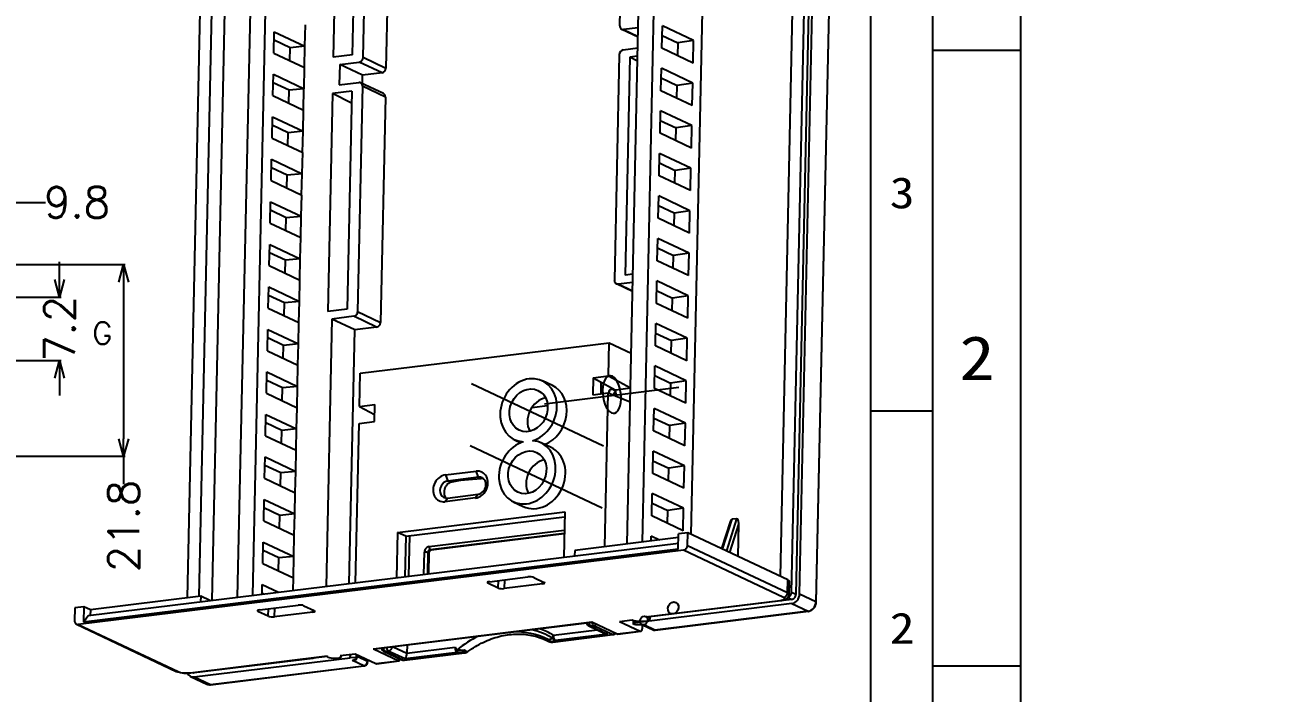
# Model space of a CAD drawing. Header units: millimetres. Extents: x 0 to 1853, y 0 to 821.
# Drawn here: x 1156.1 to 1297.9, y 467.7 to 543.7 of the extents above; entities that cross this region are included whole.
import ezdxf
from ezdxf.enums import TextEntityAlignment as Align
from ezdxf.lldxf.tags import DXFTag

# ---------------------------------------------------------------- set-up
doc = ezdxf.new("R2010")
doc.units = ezdxf.units.MM
doc.header["$MEASUREMENT"] = 0
doc.layers.get('0').update_dxf_attribs({"linetype": 'CONTINUOUS'})
doc.layers.get('Defpoints').update_dxf_attribs({"linetype": 'CONTINUOUS'})
for name, color, linetype in [('1', 7, 'CONTINUOUS'), ('5', 7, 'CONTINUOUS'), ('6', 7, 'CONTINUOUS'), ('8', 7, 'CONTINUOUS')]:
    doc.layers.add(name, color=color, linetype=linetype)
doc.layers.add('hatch', color=56, linetype='CONTINUOUS', lineweight=9)
doc.styles.get("Standard").update_dxf_attribs({"font": 'txt', "bigfont": 'gbcbig.shx'})
doc.styles.add('TEXTSTYLE_0', font='txt', dxfattribs={"width": 0.8})
tags = doc.linetypes.add('CENTER', pattern=[2, 1.25, -0.25, 0.25, -0.25]).pattern_tags.tags
tags[10:11] = [DXFTag(74, 4), DXFTag(75, 0), DXFTag(340, '0'), DXFTag(46, 0.0), DXFTag(50, 0.0), DXFTag(44, 0.0), DXFTag(45, 0.0)]
tags[8:9] = [DXFTag(74, 4), DXFTag(75, 0), DXFTag(340, '0'), DXFTag(46, 0.0), DXFTag(50, 0.0), DXFTag(44, 0.0), DXFTag(45, 0.0)]
tags[6:7] = [DXFTag(74, 4), DXFTag(75, 0), DXFTag(340, '0'), DXFTag(46, 0.0), DXFTag(50, 0.0), DXFTag(44, 0.0), DXFTag(45, 0.0)]
tags[4:5] = [DXFTag(74, 4), DXFTag(75, 0), DXFTag(340, '0'), DXFTag(46, 0.0), DXFTag(50, 0.0), DXFTag(44, 0.0), DXFTag(45, 0.0)]
doc.dimstyles.get("Standard").update_dxf_attribs({"dimtxt": 3.5, "dimasz": 2, "dimexe": 0.18, "dimexo": 0.0625, "dimgap": 0.09, "dimtad": 0, "dimzin": 0, "dimdsep": 46, "dimtxsty": 'Standard', "dimblk": 'OPEN30', "dimcen": 0.09, "dimclrd": 3, "dimclre": 3, "dimclrt": 6, "dimadec": 0, "dimazin": 0, "dimtfac": 1, "dimtdec": 4, "dimtofl": 0, "dimtmove": 0, "dimatfit": 3, "dimldrblk": 'OPEN30', "dimfxl": 0, "dimtolj": 1, "dimtzin": 0, "dimlwd": 0, "dimlwe": 0, "dimarcsym": 0})

# ---------------------------------------------------------------- blocks, each defined once
blk = doc.blocks.new('_Open30')
at = {"color": 0, "linetype": 'ByBlock', "lineweight": -2}
for p, q in [((-1, 0.268), (0, 0)), ((0, 0), (-1, -0.268)), ((0, 0), (-1, 0))]:
    blk.add_line(p, q, dxfattribs=at)
blk = doc.blocks.new('*D98')
at = {"color": 3}
for p, q in [((1160.04, 514.71), (1160.04, 516.71)), ((1141.29, 512.71), (1160.22, 512.71)), ((1141.29, 505.51), (1160.22, 505.51)), ((1160.04, 503.51), (1160.04, 501.51))]:
    blk.add_line(p, q, dxfattribs=at)
at = {"layer": 'Defpoints', "color": 0}
for p in [(1141.22, 512.71), (1141.22, 505.51), (1160.04, 505.51)]:
    blk.add_point(p, dxfattribs=at)
at = {"color": 3, "xscale": 2, "yscale": 2, "zscale": 2}
for p, rotation in [((1160.04, 512.71), 270), ((1160.04, 505.51), 90)]:
    blk.add_blockref('_Open30', p, dxfattribs=dict(at, rotation=rotation))
at = {"color": 6, "insert": (1160.04, 509.11), "char_height": 3.5, "attachment_point": 5, "rotation": 90}
blk.add_mtext('\\A1;7.2', dxfattribs=at)
blk = doc.blocks.new('*D99')
at = {"color": 3}
for p, q in [((1142.97, 516.48), (1142.97, 523.66)), ((1144.97, 523.48), (1150.77, 523.48)), ((1152.77, 516.48), (1152.77, 523.66)), ((1152.77, 523.48), (1158.43, 523.48))]:
    blk.add_line(p, q, dxfattribs=at)
at = {"layer": 'Defpoints', "color": 0}
for p in [(1152.77, 523.48), (1142.97, 516.41), (1152.77, 516.41)]:
    blk.add_point(p, dxfattribs=at)
at = {"color": 3, "xscale": 2, "yscale": 2, "zscale": 2, "rotation": 180}
blk.add_blockref('_Open30', (1142.97, 523.48), dxfattribs=at)
at = {"color": 3, "xscale": 2, "yscale": 2, "zscale": 2}
blk.add_blockref('_Open30', (1152.77, 523.48), dxfattribs=at)
at = {"color": 6, "insert": (1162.02, 523.48), "char_height": 3.5, "attachment_point": 5}
blk.add_mtext('\\A1;9.8', dxfattribs=at)
blk = doc.blocks.new('*D100')
at = {"color": 3}
for p, q in [((1152.27, 516.41), (1167.5, 516.41)), ((1167.32, 514.41), (1167.32, 496.61)), ((1152.84, 494.61), (1167.5, 494.61)), ((1167.32, 494.61), (1167.32, 491.45))]:
    blk.add_line(p, q, dxfattribs=at)
at = {"layer": 'Defpoints', "color": 0}
for p in [(1152.21, 516.41), (1152.77, 494.61), (1167.32, 494.61)]:
    blk.add_point(p, dxfattribs=at)
at = {"color": 3, "xscale": 2, "yscale": 2, "zscale": 2}
for p, rotation in [((1167.32, 516.41), 90), ((1167.32, 494.61), 270)]:
    blk.add_blockref('_Open30', p, dxfattribs=dict(at, rotation=rotation))
at = {"color": 6, "insert": (1167.32, 486.69), "char_height": 3.5, "attachment_point": 5, "rotation": 90}
blk.add_mtext('\\A1;21.8', dxfattribs=at)
blk = doc.blocks.new('*D109')
at = {"color": 3}
for p, q in [((1657.14, 691.76), (1661.99, 689.6)), ((1666.1, 687.68), (1666.1, 687.86)), ((1666.01, 687.77), (1666.19, 687.77))]:
    blk.add_line(p, q, dxfattribs=at)
at = {"layer": 'Defpoints', "color": 0}
for p in [(1663.81, 688.78), (1668.38, 686.75)]:
    blk.add_point(p, dxfattribs=at)
at = {"color": 3, "xscale": 2, "yscale": 2, "zscale": 2, "rotation": 335.9949340820313}
blk.add_blockref('_Open30', (1663.81, 688.78), dxfattribs=at)
at = {"color": 6, "insert": (1654.39, 692.98), "char_height": 3.5, "attachment_point": 5, "rotation": 335.9949}
blk.add_mtext('\\A1;∅5', dxfattribs=at)
blk = doc.blocks.new('fgfdgh')
at = {"layer": '1', "color": 7, "linetype": 'CENTER', "ltscale": 5.534103}
for p, q in [((402.96, -162.62), (410.99, -177.15)), ((398.71, -168.26), (406.74, -182.79))]:
    blk.add_line(p, q, dxfattribs=at)
at = {"layer": '1', "color": 7, "linetype": 'CENTER', "ltscale": 5.12592}
blk.add_line((408.33, -169.36), (421.81, -176.76), dxfattribs=at)
at = {"layer": '5', "color": 23}
for p, q in [((362.5, -163.52), (415.38, -93.42)), ((363.66, -164.16), (416.48, -94.13)), ((364.59, -165.38), (417.27, -95.55)), ((418.57, -203.19), (476.69, -126.13)), ((418.61, -200.96), (474.96, -126.26)), ((476.96, -126.6), (418.83, -203.66)), ((419.21, -203.87), (477.34, -126.81)), ((478.34, -128.62), (420.21, -205.67)), ((420.21, -205.71), (478.34, -128.65)), ((369.81, -168.22), (369.79, -168.24)), ((357.55, -170.95), (358.55, -172.75)), ((357.85, -171.24), (373.54, -179.86)), ((357.85, -171.24), (358.84, -173.04)), ((358.12, -170.82), (358.14, -170.85)), ((358.14, -170.85), (370.06, -177.41)), ((358.84, -173.04), (374.23, -181.5)), ((358.86, -173.06), (374.25, -181.52)), ((370.06, -177.41), (370.04, -177.37)), ((373.54, -179.86), (373.77, -179.56)), ((374.32, -179.96), (374.06, -180.31)), ((374.23, -181.5), (373.55, -180.26)), ((374.06, -180.31), (374.06, -180.31)), ((374.27, -180.17), (374.91, -181.32)), ((374.91, -181.32), (375, -181.2)), ((374.91, -181.36), (375.02, -181.22)), ((417.61, -192.58), (415.04, -194.49)), ((415.1, -194.6), (417.95, -192.48)), ((418.41, -192.73), (415.33, -195.02)), ((418.41, -192.73), (417.95, -192.48)), ((415.53, -195.39), (418.25, -193.37)), ((416.04, -196.3), (418.25, -193.37)), ((402.13, -195.22), (401.9, -195.53)), ((401.91, -195.62), (401.91, -195.62)), ((402.16, -195.59), (402.3, -195.42)), ((417.86, -204.22), (402.16, -195.59)), ((402.67, -196.25), (403.32, -197.42)), ((403.47, -197.57), (402.79, -196.33)), ((418.86, -206.02), (403.47, -197.57)), ((403.49, -197.59), (418.88, -206.04)), ((406.23, -197.28), (406.21, -197.25)), ((418.15, -203.84), (406.23, -197.28)), ((417.89, -203.36), (418.15, -203.84)), ((418.83, -203.66), (418.57, -203.19)), ((420.21, -205.67), (419.21, -203.87)), ((417.86, -204.22), (418.86, -206.02))]:
    blk.add_line(p, q, dxfattribs=at)
for centre, major_axis, ratio, start_param, end_param in [((358.43, -170.47), (-0.875, -0.484), 0.840387, 5.680767, 6.771096), ((358.43, -170.47), (0.438, 0.242), 0.840387, 3.33282, 3.629503), ((359.43, -172.27), (-0.875, -0.484), 0.840387, 6.283167, 6.771096), ((358.96, -172.89), (0.096, 0.175), 0.478745, 2.848, 3.141619), ((370.47, -176.87), (0.613, 0.339), 0.840387, 3.629503, 3.879971), ((373.67, -180.1), (0.399, -0.301), 0.254073, 0.517821, 2.088618), ((373.84, -179.88), (0.438, 0.242), 0.840387, 3.629503, 4.025024), ((374.52, -181.11), (-0.438, -0.242), 0.840387, 0.48791, 2.058707), ((374.35, -181.34), (0.096, 0.175), 0.478745, 2.848, 3.141619), ((374.75, -181.24), (-0.16, 0.12), 0.254073, 3.141951, 3.659414), ((417.56, -192.99), (-0.402, -0.503), 0.403705, 3.211631, 4.136657), ((418.02, -193.24), (-0.402, -0.503), 0.403705, 1.640834, 3.211631), ((402.3, -195.83), (-0.399, 0.301), 0.254073, 5.23021, 6.801007), ((403.08, -195.95), (-0.438, -0.242), 0.840387, 0.353976, 6.637161), ((406.63, -196.74), (-0.613, -0.339), 0.840387, 0.2374412039511409, 6.520626511130727), ((403.76, -197.18), (0.438, 0.242), 0.840387, 3.141574, 3.629503), ((403.59, -197.41), (0.096, 0.175), 0.478745, 2.848, 3.141619), ((418.44, -203.45), (0.875, 0.484), 0.840387, 3.629503, 5.200299), ((418.18, -202.97), (0.438, 0.242), 0.840387, 3.808524, 5.200299), ((418.44, -203.45), (-0.438, -0.242), 0.840387, 0.48791, 2.058707), ((419.44, -205.25), (0.875, 0.484), 0.840387, 3.629503, 5.200299), ((418.97, -205.87), (0.096, 0.175), 0.478745, 2.848, 3.141619), ((420.06, -205.59), (-0.16, 0.12), 0.254073, 3.14203, 3.659414)]:
    blk.add_ellipse(centre, major_axis=major_axis, ratio=ratio, start_param=start_param, end_param=end_param, dxfattribs=at)
for points, degree in [([(374.06, -180.42), (374.38, -180.05)], 1), ([(374.29, -180.05), (374.33, -180.01), (374.37, -179.96)], 2), ([(374.04, -180.42), (374.06, -180.42), (374.07, -180.41), (374.08, -180.39)], 3), ([(374.07, -180.33), (374.07, -180.33), (374.06, -180.32), (374.06, -180.31)], 3), ([(374.08, -180.39), (374.08, -180.38), (374.08, -180.36), (374.07, -180.33)], 3), ([(401.93, -195.65), (401.92, -195.64), (401.92, -195.63), (401.91, -195.62)], 3), ([(402.01, -195.75), (401.98, -195.71), (401.95, -195.68), (401.93, -195.65)], 3), ([(402.12, -195.85), (402.08, -195.82), (402.04, -195.78), (402.01, -195.75)], 3), ([(402.77, -196.31), (402.68, -196.27), (402.65, -196.19)], 2), ([(403.33, -197.42), (403.38, -197.53), (403.49, -197.59)], 2)]:
    blk.add_open_spline(points, degree=degree, dxfattribs=at)
for points, degree, knots in [([(374.06, -180.31), (374.09, -180.27), (374.14, -180.22), (374.16, -180.2), (374.21, -180.14), (374.26, -180.08), (374.29, -180.05)], 2, [0, 0, 0, 0.25, 0.25, 0.5, 0.5, 0.75, 0.75, 0.75]), ([(373.55, -180.26), (373.59, -180.27), (373.63, -180.28), (373.7, -180.3), (373.73, -180.31), (373.78, -180.33), (373.81, -180.34), (373.84, -180.36)], 3, [0, 0, 0, 0, 0.5, 0.5, 0.75, 0.75, 1, 1, 1, 1]), ([(373.84, -180.36), (373.89, -180.38), (373.93, -180.4), (373.96, -180.41), (374, -180.42), (374.02, -180.42), (374.04, -180.42)], 3, [0, 0, 0, 0, 0.2516181, 0.2516181, 0.2516181, 0.4821091, 0.4821091, 0.4821091, 0.4821091]), ([(374.25, -181.52), (374.29, -181.54), (374.39, -181.58), (374.56, -181.58), (374.74, -181.52), (374.85, -181.43), (374.9, -181.37), (374.91, -181.36)], 3, [0, 0, 0, 0, 0.197904, 0.434576, 0.683421, 0.931319, 1, 1, 1, 1]), ([(402.39, -196.05), (402.35, -196.02), (402.3, -195.99), (402.25, -195.96), (402.21, -195.93), (402.16, -195.89), (402.12, -195.85)], 3, [0, 0, 0, 0, 0.2302889, 0.2302889, 0.2302889, 0.460528, 0.460528, 0.460528, 0.460528]), ([(402.79, -196.33), (402.72, -196.28), (402.66, -196.23), (402.56, -196.16), (402.52, -196.14), (402.46, -196.09), (402.42, -196.07), (402.39, -196.05)], 3, [0, 0, 0, 0, 0.5, 0.5, 0.75, 0.75, 1, 1, 1, 1]), ([(418.88, -206.04), (418.93, -206.07), (419.07, -206.13), (419.34, -206.17), (419.66, -206.12), (419.96, -205.97), (420.13, -205.82), (420.2, -205.72), (420.21, -205.71)], 3, [0, 0, 0, 0, 0.123129, 0.332937, 0.5455, 0.760893, 0.966266, 1, 1, 1, 1])]:
    blk.add_open_spline(points, degree=degree, knots=knots, dxfattribs=at)
at = {"layer": '6', "color": 43}
for p, q in [((406.91, -168.86), (408.5, -169.73)), ((387.1, -172.54), (384.32, -176.22)), ((414.6, -171.96), (414.37, -172.27)), ((415.42, -172.46), (415.38, -172.44)), ((415.42, -172.46), (415.42, -172.46)), ((385.86, -177.07), (387.38, -175.06)), ((387.69, -175.33), (386.22, -177.27)), ((387.74, -175.42), (386.31, -177.32)), ((387.74, -175.42), (387.69, -175.33)), ((401.53, -182.61), (388.09, -175.22)), ((388.09, -175.22), (388.15, -175.32)), ((401.5, -182.65), (388.15, -175.32)), ((388.19, -174.85), (401.76, -182.31)), ((377.03, -181.46), (378.16, -183.49)), ((377.18, -181.6), (378.31, -183.64)), ((377.49, -181.77), (377.18, -181.6)), ((378.51, -183.62), (377.49, -181.77)), ((378.22, -181.69), (379.06, -183.21)), ((379.62, -182.46), (379.06, -183.21)), ((378.31, -183.64), (384.33, -186.95)), ((378.36, -183.69), (384.39, -187)), ((383.73, -186.49), (378.51, -183.62)), ((379.06, -183.21), (383.89, -185.86)), ((384.33, -186.95), (384.32, -186.92)), ((393.76, -191.29), (398.16, -193.71)), ((393.19, -191.8), (393.21, -191.83)), ((393.21, -191.83), (399.24, -195.14)), ((393.26, -191.88), (399.29, -195.19)), ((398.82, -194.78), (393.6, -191.91)), ((397.65, -192.79), (398.62, -194.53)), ((398.11, -193.1), (397.8, -192.93)), ((397.8, -192.93), (398.82, -194.78)), ((399.24, -195.14), (398.11, -193.1))]:
    blk.add_line(p, q, dxfattribs=at)
for centre, start, end in [((377.47, -181.21), 157.9111, 208.9346), ((378.6, -183.25), 208.9346, 241.2072), ((384.77, -186.61), 261.4829, 270.8013), ((393.39, -191.35), 207.0036, 218.7339), ((398.09, -192.55), 157.9111, 208.9346), ((399.53, -194.75), 241.2072, 283.0372)]:
    blk.add_arc(centre, 0.5, start, end, dxfattribs=at)
for centre, major_axis, ratio, start_param, end_param in [((415.16, -172.98), (1.04, 1.88), 0.478745, 0.873019, 7.156204), ((414.21, -171.75), (-0.399, 0.301), 0.254073, 3.659414, 4.147194), ((415.05, -173.05), (-0.337, -0.613), 0.478745, 3.141542, 4.211255), ((415.09, -173.07), (0.337, 0.613), 0.478745, 0, 1.104122), ((415.39, -173.24), (-0.144, -0.263), 0.478745, 1.168034, 4.418796), ((415.39, -173.24), (-0.144, -0.263), 0.478745, 4.418796, 4.597867), ((387.84, -175.31), (0.525, 0.29), 0.840387, 0.48791, 2.058707), ((387.46, -175.2), (-0.24, 0.181), 0.254073, 3.659414, 5.23021), ((387.92, -175.45), (-0.263, -0.145), 0.840387, 3.629503, 5.200299), ((387.97, -175.55), (-0.263, -0.145), 0.840387, 3.629503, 5.200299), ((388.27, -174.99), (-0.144, -0.263), 0.478745, 4.418797, 5.989593), ((377.47, -181.21), (0.438, 0.242), 0.840387, 3.141574, 3.629503), ((377.47, -181.21), (0.241, 0.438), 0.478745, 1.68782, 2.848), ((377.78, -181.38), (0.241, 0.438), 0.478745, 1.68782, 2.848), ((377.78, -181.38), (0.438, 0.242), 0.840387, 3.629503, 5.078023), ((378.6, -183.25), (-0.438, -0.242), 0.840387, 6.283166, 6.771096), ((378.6, -183.25), (-0.241, -0.438), 0.478745, 5.989593, 6.28321), ((378.8, -183.23), (-0.366, -0.367), 0.336878, 0.390751, 1.961548), ((384.02, -186.1), (-0.241, -0.438), 0.478745, 4.418797, 5.989593), ((384.02, -186.1), (0.035, -0.499), 0.262167, 4.198515, 4.983999), ((383.14, -196.24), (-9.97, -5.51), 0.840387, 3.939361, 4.207495), ((384.92, -186.18), (-0.875, -0.484), 0.840387, 0.48791, 0.831679), ((384.63, -186.57), (-0.241, -0.438), 0.478745, 5.989593, 6.284045), ((384.77, -186.61), (-0.111, -0.488), 0.217697, 5.06016, 5.860286), ((384.77, -186.61), (-0.074, -0.494), 0.365102, 5.838399, 6.283205), ((384.77, -186.61), (0.007, -0.5), 0.290943, 4.999464, 6.280901), ((383.24, -196.43), (9.62, 5.32), 0.840387, 6.254859, 6.708679), ((383.14, -196.24), (-9.97, -5.51), 0.840387, 3.05151, 3.319644), ((383.1, -196.17), (10.27, 5.68), 0.840387, 6.193103, 6.36818), ((393.39, -191.35), (-0.445, -0.227), 0.54177, 5.516051, 6.283212), ((393.39, -191.35), (0.383, 0.321), 0.670783, 2.236301, 3.036427), ((393.89, -191.53), (-0.461, -0.194), 0.53979, 4.770342, 5.555741), ((393.89, -191.53), (-0.241, -0.438), 0.478745, 4.418797, 5.989513), ((393.39, -191.35), (-0.39, -0.313), 0.536367, 6.19081, 6.283191), ((393.79, -191.06), (-0.875, -0.484), 0.840387, 0.144142, 0.48791), ((393.5, -191.44), (-0.241, -0.438), 0.478745, 5.989593, 6.28321), ((398.09, -192.55), (0.438, 0.242), 0.840387, 3.141574, 3.629503), ((398.09, -192.55), (0.241, 0.438), 0.478745, 1.68782, 2.848), ((398.4, -192.71), (0.241, 0.438), 0.478745, 1.68782, 2.848), ((398.4, -192.71), (0.438, 0.242), 0.840387, 3.629503, 4.434928), ((399.11, -194.4), (-0.485, 0.484), 0.702349, 1.180026, 1.667955), ((399.53, -194.75), (-0.438, -0.242), 0.840387, 0.48791, 1.293335), ((399.53, -194.75), (-0.241, -0.438), 0.478745, 5.989593, 6.28321)]:
    blk.add_ellipse(centre, major_axis=major_axis, ratio=ratio, start_param=start_param, end_param=end_param, dxfattribs=at)
for points, knots in [([(415.48, -173.46), (415.51, -173.42), (415.59, -173.3), (415.67, -173.09), (415.69, -172.87), (415.64, -172.67), (415.54, -172.54), (415.46, -172.48), (415.42, -172.47)], [0, 0, 0, 0, 0.126956, 0.350951, 0.570497, 0.735173, 0.893815, 1, 1, 1, 1]), ([(383.91, -186.24), (383.86, -186.3), (383.82, -186.35), (383.76, -186.44), (383.74, -186.47), (383.73, -186.49)], [0, 0, 0, 0, 0.5, 0.5, 1, 1, 1, 1]), ([(384.63, -187.05), (384.61, -187.05), (384.58, -187.04), (384.54, -187.03), (384.49, -187.01), (384.45, -186.99), (384.4, -186.97), (384.36, -186.95), (384.33, -186.93), (384.32, -186.92)], [0, 0, 0, 0, 0.13857, 0.278438, 0.419684, 0.562388, 0.706626, 0.852473, 1, 1, 1, 1]), ([(384.48, -186.68), (384.49, -186.69), (384.5, -186.7), (384.53, -186.71), (384.56, -186.73), (384.59, -186.75), (384.62, -186.75), (384.64, -186.76)], [0, 0, 0, 0, 0.169973, 0.336556, 0.500569, 0.753268, 1, 1, 1, 1]), ([(384.78, -187.11), (384.96, -187.11), (385.48, -187.12), (386.32, -187.18), (387.3, -187.36), (388.24, -187.62), (389.14, -187.98), (389.97, -188.41), (390.74, -188.93), (391.44, -189.53), (392.06, -190.19), (392.56, -190.88), (392.83, -191.35), (392.94, -191.58)], [0, 0, 0, 0, 0.049822, 0.14606, 0.242344, 0.338693, 0.435134, 0.531699, 0.628413, 0.725298, 0.822359, 0.919582, 1, 1, 1, 1]), ([(392.98, -191.34), (392.99, -191.35), (392.99, -191.36), (393.01, -191.37), (393.03, -191.39), (393.05, -191.4), (393.07, -191.4), (393.08, -191.41)], [0, 0, 0, 0, 0.164052, 0.3302, 0.499621, 0.746452, 1, 1, 1, 1]), ([(393.19, -191.8), (393.18, -191.79), (393.16, -191.78), (393.12, -191.77), (393.09, -191.74), (393.06, -191.72), (393.03, -191.7), (393.01, -191.67), (392.99, -191.65), (392.98, -191.64)], [0, 0, 0, 0, 0.147527, 0.293374, 0.437612, 0.580316, 0.721562, 0.86143, 1, 1, 1, 1])]:
    blk.add_open_spline(points, degree=3, knots=knots, dxfattribs=at)
for points, degree in [([(384.32, -186.92), (384.03, -186.71), (383.73, -186.49)], 2), ([(383.91, -186.24), (384.1, -186.39), (384.29, -186.53), (384.48, -186.68)], 3), ([(384.39, -187), (384.53, -187.08), (384.7, -187.11)], 2), ([(393.08, -191.41), (393.06, -191.56), (393.1, -191.71), (393.19, -191.8)], 3), ([(393.08, -191.41), (393.21, -191.44), (393.34, -191.47), (393.48, -191.51)], 3), ([(393, -191.66), (393.11, -191.8), (393.26, -191.88)], 2), ([(393.6, -191.91), (393.4, -191.86), (393.19, -191.8)], 2), ([(393.6, -191.91), (393.51, -191.81), (393.46, -191.66), (393.48, -191.51)], 3)]:
    blk.add_open_spline(points, degree=degree, dxfattribs=at)
blk.add_rational_spline([(384.48, -186.68), (384.35, -186.87), (384.32, -186.92)], [1, 0.897208929062, 1], degree=2, dxfattribs=at)
at = {"layer": '8', "color": 163}
for p, q in [((367.16, -166.79), (422.39, -93.58)), ((368.7, -167.64), (423.93, -94.42)), ((426.81, -103.57), (411.89, -123.35)), ((413.83, -124.41), (428.74, -104.63)), ((414.64, -125.34), (431.06, -103.57)), ((432.45, -106.08), (416.03, -127.85)), ((406.63, -187.77), (461.48, -115.06)), ((408.17, -188.62), (463.02, -115.9)), ((406.69, -119.01), (408.14, -117.08)), ((408.14, -117.08), (410.01, -120.45)), ((406.69, -119.01), (408.55, -122.38)), ((408.53, -119.59), (407.57, -117.84)), ((410.01, -120.45), (411.46, -118.52)), ((440.41, -139.51), (456.84, -117.73)), ((407.65, -120.75), (408.53, -119.59)), ((410, -120.44), (408.53, -119.59)), ((408.55, -122.37), (410, -120.44)), ((403.78, -122.87), (405.23, -120.94)), ((405.62, -123.45), (404.65, -121.7)), ((405.23, -120.94), (407.09, -124.31)), ((413.19, -191.16), (465.95, -121.22)), ((403.78, -122.87), (405.64, -126.24)), ((407.09, -124.31), (408.55, -122.38)), ((413.83, -124.41), (411.89, -123.35)), ((404.74, -124.61), (405.62, -123.45)), ((407.09, -124.3), (405.62, -123.45)), ((405.63, -126.23), (407.09, -124.3)), ((412, -124.44), (410.6, -126.29)), ((412, -124.44), (413.96, -125.52)), ((413.39, -126.95), (412, -124.44)), ((400.86, -126.73), (402.32, -124.8)), ((402.7, -127.31), (401.74, -125.56)), ((402.32, -124.8), (404.18, -128.17)), ((415.35, -128.03), (413.96, -125.52)), ((414.64, -125.34), (416.03, -127.85)), ((409.4, -126.66), (394.48, -146.43)), ((400.86, -126.73), (402.73, -130.1)), ((401.83, -128.47), (402.7, -127.31)), ((404.18, -128.17), (402.7, -127.31)), ((404.18, -128.17), (405.64, -126.24)), ((411.33, -127.72), (409.4, -126.66)), ((410.51, -128.8), (409.4, -126.66)), ((410.6, -126.29), (412.57, -127.37)), ((414.1, -130.03), (412.71, -127.51)), ((412.82, -127.71), (413.39, -126.95)), ((415.35, -128.03), (413.39, -126.95)), ((411.33, -127.72), (396.41, -147.49)), ((412.66, -127.97), (397.22, -148.43)), ((397.95, -130.59), (399.41, -128.66)), ((399.41, -128.66), (401.27, -132.03)), ((402.72, -130.09), (404.18, -128.16)), ((414.05, -130.48), (412.66, -127.97)), ((399.79, -131.17), (398.83, -129.42)), ((401.27, -132.03), (402.73, -130.1)), ((397.95, -130.59), (399.81, -133.96)), ((414.05, -130.48), (398.61, -150.94)), ((398.91, -132.33), (399.79, -131.17)), ((401.27, -132.03), (399.79, -131.17)), ((395.04, -134.45), (396.49, -132.52)), ((396.88, -135.03), (395.92, -133.29)), ((396.49, -132.52), (398.36, -135.89)), ((399.81, -133.95), (401.26, -132.03)), ((395.04, -134.45), (396.9, -137.82)), ((398.36, -135.89), (399.81, -133.96)), ((396, -136.19), (396.88, -135.03)), ((398.35, -135.89), (396.88, -135.03)), ((396.9, -137.81), (398.35, -135.89)), ((392.13, -138.31), (393.58, -136.38)), ((393.97, -138.89), (393, -137.15)), ((393.58, -136.38), (395.44, -139.75)), ((392.13, -138.31), (393.99, -141.68)), ((393.09, -140.05), (393.97, -138.89)), ((395.44, -139.75), (393.97, -138.89)), ((395.44, -139.75), (396.9, -137.82)), ((389.21, -142.17), (390.67, -140.24)), ((390.67, -140.24), (392.53, -143.61)), ((393.99, -141.67), (395.44, -139.75)), ((440.36, -139.96), (441.35, -141.74)), ((441.98, -140.91), (440.51, -140.1)), ((440.51, -140.1), (441.39, -141.69)), ((391.06, -142.75), (390.09, -141.01)), ((392.53, -143.61), (393.99, -141.68)), ((389.21, -142.17), (391.08, -145.54)), ((390.18, -143.91), (391.06, -142.75)), ((392.53, -143.61), (391.06, -142.75)), ((438.43, -142.13), (423, -162.59)), ((439.25, -143.07), (424.33, -162.84)), ((440.58, -142.76), (439.11, -141.96)), ((440.03, -143.49), (439.25, -143.07)), ((439.7, -143.93), (439.25, -143.07)), ((442.8, -144.36), (444.34, -142.33)), ((443.68, -143.2), (444.64, -144.94)), ((446.24, -145.77), (444.34, -142.33)), ((386.3, -146.03), (387.76, -144.1)), ((387.76, -144.1), (389.62, -147.47)), ((391.07, -145.53), (392.53, -143.61)), ((444.7, -147.81), (442.8, -144.36)), ((386.3, -146.03), (388.16, -149.4)), ((388.14, -146.61), (387.18, -144.87)), ((389.62, -147.47), (391.08, -145.54)), ((443.77, -146.11), (444.65, -144.94)), ((446.24, -145.77), (444.64, -144.94)), ((444.7, -147.81), (446.24, -145.77)), ((394.36, -147.4), (376.04, -171.67)), ((387.27, -147.77), (388.14, -146.61)), ((389.62, -147.47), (388.14, -146.61)), ((388.16, -149.4), (389.62, -147.47)), ((396.55, -148.6), (394.36, -147.4)), ((395.75, -149.91), (394.36, -147.4)), ((396.41, -147.49), (394.48, -146.43)), ((439.89, -148.22), (441.42, -146.19)), ((440.76, -147.06), (441.73, -148.8)), ((443.33, -149.63), (441.42, -146.19)), ((383.39, -149.89), (384.85, -147.96)), ((385.23, -150.47), (384.27, -148.73)), ((384.85, -147.96), (386.71, -151.33)), ((397.94, -151.12), (396.55, -148.6)), ((397.22, -148.43), (398.61, -150.94)), ((441.79, -151.67), (439.89, -148.22)), ((440.85, -149.97), (441.73, -148.81)), ((443.33, -149.63), (441.73, -148.8)), ((378.37, -172.95), (395.75, -149.91)), ((383.39, -149.89), (385.25, -153.26)), ((386.71, -151.33), (388.16, -149.4)), ((397.94, -151.12), (395.75, -149.91)), ((436.97, -152.09), (438.51, -150.05)), ((440.42, -153.49), (438.51, -150.05)), ((441.79, -151.67), (443.33, -149.63)), ((384.35, -151.64), (385.23, -150.47)), ((386.71, -151.33), (385.23, -150.47)), ((385.25, -153.26), (386.7, -151.33)), ((437.85, -150.92), (438.82, -152.66)), ((380.48, -153.75), (381.93, -151.82)), ((382.32, -154.33), (381.36, -152.59)), ((381.93, -151.82), (383.8, -155.19)), ((438.88, -155.53), (436.97, -152.09)), ((437.94, -153.83), (438.82, -152.67)), ((440.42, -153.49), (438.82, -152.66)), ((380.48, -153.75), (382.34, -157.12)), ((381.44, -155.5), (382.32, -154.33)), ((383.79, -155.19), (382.32, -154.33)), ((383.8, -155.19), (385.25, -153.26)), ((391.09, -157.29), (393.36, -154.28)), ((393.36, -154.28), (418.36, -168.02)), ((434.06, -155.95), (435.6, -153.91)), ((437.51, -157.36), (435.6, -153.91)), ((438.88, -155.53), (440.42, -153.49)), ((377.56, -157.61), (379.02, -155.68)), ((379.02, -155.68), (380.88, -159.05)), ((382.34, -157.12), (383.79, -155.19)), ((435.97, -159.39), (434.06, -155.95)), ((434.94, -154.78), (435.9, -156.52)), ((351.42, -156.94), (350.55, -158.1)), ((352.35, -157.45), (351.42, -156.94)), ((379.41, -158.19), (378.44, -156.45)), ((380.88, -159.05), (382.34, -157.12)), ((391.09, -157.29), (392.62, -158.13)), ((391.09, -157.29), (391.93, -159.05)), ((435.03, -157.69), (435.91, -156.53)), ((437.51, -157.36), (435.91, -156.53)), ((435.97, -159.39), (437.51, -157.36)), ((350.5, -158.55), (356.58, -169.55)), ((411.43, -192.1), (350.64, -158.69)), ((350.64, -158.69), (356.73, -169.7)), ((352.35, -157.45), (351.3, -158.84)), ((351.3, -158.84), (352.14, -158.54)), ((352.14, -158.54), (411.41, -191.11)), ((352.74, -158.16), (352.35, -157.45)), ((352.74, -158.16), (352.36, -158.66)), ((363.82, -164.25), (352.74, -158.16)), ((377.56, -157.61), (379.43, -160.98)), ((378.53, -159.36), (379.41, -158.19)), ((379.01, -173.3), (389.92, -158.83)), ((380.88, -159.05), (379.41, -158.19)), ((389.92, -158.83), (391.46, -159.68)), ((391.46, -159.68), (392.62, -158.13)), ((431.15, -159.81), (432.69, -157.77)), ((432.03, -158.64), (432.99, -160.38)), ((434.59, -161.22), (432.69, -157.77)), ((411.01, -191.65), (351.3, -158.84)), ((374.65, -161.47), (376.11, -159.54)), ((376.11, -159.54), (377.97, -162.91)), ((379.42, -160.98), (380.88, -159.05)), ((433.06, -163.25), (431.15, -159.81)), ((374.65, -161.47), (376.51, -164.84)), ((376.49, -162.05), (375.53, -160.31)), ((377.97, -162.91), (379.43, -160.98)), ((428.24, -163.67), (429.77, -161.63)), ((431.68, -165.08), (429.77, -161.63)), ((432.12, -161.55), (433, -160.39)), ((434.59, -161.22), (432.99, -160.39)), ((433.06, -163.25), (434.59, -161.22)), ((375.62, -163.22), (376.49, -162.05)), ((377.97, -162.91), (376.49, -162.05)), ((376.51, -164.84), (377.97, -162.91)), ((422.95, -163.05), (423.93, -164.83)), ((425.11, -163.27), (424.33, -162.84)), ((429.12, -162.5), (430.08, -164.25)), ((363.82, -164.25), (363.44, -164.75)), ((364.38, -165.26), (363.82, -164.25)), ((371.74, -165.34), (373.2, -163.41)), ((373.58, -165.91), (372.62, -164.17)), ((373.2, -163.41), (375.06, -166.77)), ((423.09, -163.19), (424.56, -164)), ((423.09, -163.19), (423.97, -164.78)), ((430.14, -167.11), (428.24, -163.67)), ((429.2, -165.42), (430.08, -164.25)), ((431.68, -165.08), (430.08, -164.25)), ((371.74, -165.34), (373.6, -168.7)), ((372.7, -167.08), (373.58, -165.91)), ((375.06, -166.77), (373.58, -165.91)), ((375.06, -166.77), (376.51, -164.84)), ((425.33, -167.53), (426.86, -165.49)), ((428.77, -168.94), (426.86, -165.49)), ((430.14, -167.11), (431.68, -165.08)), ((369.62, -168.14), (370.28, -167.27)), ((370.28, -167.27), (371.27, -169.05)), ((373.6, -168.7), (375.05, -166.77)), ((410.27, -168.19), (409.67, -167.1)), ((426.2, -166.36), (427.17, -168.11)), ((369.83, -168.26), (369.71, -168.03)), ((372.74, -169.85), (373.6, -168.7)), ((416.09, -171.03), (418.36, -168.02)), ((418.36, -168.02), (419.7, -170.44)), ((427.23, -170.98), (425.33, -167.53)), ((426.29, -169.28), (427.17, -168.11)), ((428.77, -168.94), (427.17, -168.11)), ((368.18, -169.35), (368.1, -169.45)), ((368.73, -170.58), (368.1, -169.45)), ((368.36, -169.42), (372.21, -171.53)), ((368.73, -170.58), (369.24, -169.91)), ((394.46, -169.33), (394.28, -170.05)), ((397.36, -171.74), (394.28, -170.05)), ((394.45, -170.35), (394.28, -170.05)), ((394.46, -169.33), (397.54, -171.02)), ((422.41, -171.39), (423.95, -169.35)), ((425.86, -172.8), (423.95, -169.35)), ((427.23, -170.98), (428.77, -168.94)), ((357.76, -170.6), (371.51, -178.15)), ((357.81, -170.65), (371.49, -178.17)), ((369.85, -170.24), (369.25, -171.03)), ((373.1, -173.15), (369.25, -171.03)), ((386.23, -171.44), (383.12, -175.56)), ((386.23, -171.44), (403.01, -180.66)), ((386.73, -172.34), (386.23, -171.44)), ((392.63, -171.76), (393.11, -171.59)), ((393.11, -171.59), (396.19, -173.28)), ((397.36, -171.74), (397.54, -171.02)), ((403.19, -170.68), (403.57, -171.38)), ((414.55, -170.18), (413.39, -171.73)), ((414.22, -172.19), (415.01, -171.14)), ((414.55, -170.18), (416.09, -171.03)), ((414.55, -170.18), (415.01, -171.14)), ((415.01, -171.14), (415.83, -172.84)), ((416.09, -171.03), (417.33, -173.59)), ((424.32, -174.84), (422.41, -171.39)), ((423.29, -170.22), (424.25, -171.97)), ((372.72, -171.98), (373.35, -173.12)), ((373.1, -173.15), (373.25, -172.94)), ((386.73, -172.34), (383.95, -176.02)), ((386.73, -172.34), (402.67, -181.1)), ((395.71, -173.45), (392.63, -171.76)), ((397.36, -171.74), (397.52, -172.04)), ((404.39, -186.54), (414.93, -172.57)), ((406.02, -173.83), (405.41, -172.74)), ((413.39, -171.73), (414.93, -172.57)), ((414.93, -172.57), (416.37, -174.86)), ((415.66, -173.07), (415.83, -172.84)), ((417.29, -173.64), (415.83, -172.84)), ((423.38, -173.14), (424.26, -171.97)), ((425.86, -172.8), (424.26, -171.97)), ((424.32, -174.84), (425.86, -172.8)), ((396.19, -173.28), (395.71, -173.45)), ((419.5, -175.25), (421.04, -173.21)), ((420.38, -174.08), (421.34, -175.83)), ((422.94, -176.66), (421.04, -173.21)), ((421.41, -178.7), (419.5, -175.25)), ((420.47, -177), (421.35, -175.83)), ((422.94, -176.66), (421.34, -175.83)), ((398.94, -176.32), (399.54, -177.41)), ((416.59, -179.11), (418.13, -177.07)), ((420.03, -180.52), (418.13, -177.07)), ((421.41, -178.7), (422.94, -176.66)), ((417.47, -177.95), (418.43, -179.69)), ((372.74, -178.99), (374.24, -179.82)), ((372.76, -179.14), (372.83, -179.05)), ((374.24, -179.82), (375.5, -182.1)), ((418.49, -182.56), (416.59, -179.11)), ((417.55, -180.86), (418.44, -179.69)), ((420.03, -180.52), (418.43, -179.69)), ((376.26, -180.57), (398.19, -192.62)), ((376.26, -180.57), (377.81, -183.36)), ((376.36, -180.67), (398.23, -192.69)), ((403.01, -180.66), (399.9, -184.78)), ((413.68, -182.97), (415.21, -180.93)), ((417.12, -184.38), (415.21, -180.93)), ((418.49, -182.56), (420.03, -180.52)), ((375.5, -182.1), (377.81, -183.36)), ((375.55, -182.15), (377.84, -183.41)), ((391.26, -182.03), (391.19, -182.13)), ((391.82, -183.27), (391.19, -182.13)), ((391.44, -182.11), (395.29, -184.22)), ((391.82, -183.27), (392.33, -182.59)), ((392.93, -182.92), (392.33, -183.72)), ((414.55, -181.81), (415.52, -183.55)), ((377.81, -183.36), (377.97, -183.15)), ((377.86, -183.4), (378, -183.21)), ((396.18, -185.83), (392.33, -183.72)), ((415.58, -186.42), (413.68, -182.97)), ((414.64, -184.72), (415.52, -183.55)), ((417.12, -184.38), (415.52, -183.55)), ((395.8, -184.67), (396.43, -185.81)), ((396.18, -185.83), (396.33, -185.63)), ((401.37, -184.88), (400.99, -185.38)), ((411.79, -190.61), (401.37, -184.88)), ((410.76, -186.83), (412.3, -184.79)), ((411.64, -185.67), (412.61, -187.41)), ((414.21, -188.24), (412.3, -184.79)), ((415.58, -186.42), (417.12, -184.38)), ((412.67, -190.28), (410.76, -186.83)), ((411.73, -188.58), (412.61, -187.41)), ((414.21, -188.24), (412.61, -187.41)), ((412.67, -190.28), (414.21, -188.24)), ((409.05, -189.1), (409.39, -188.65)), ((409.89, -189.57), (409.39, -188.65)), ((411.01, -191.65), (412.05, -190.26)), ((412.98, -190.77), (412.05, -190.26)), ((412.1, -191.93), (412.98, -190.77)), ((419.06, -201.77), (412.98, -190.77)), ((398.19, -192.62), (399.74, -195.42)), ((417.51, -203.1), (411.43, -192.1)), ((412.1, -191.93), (418.19, -202.93)), ((399.74, -195.42), (402.04, -196.68)), ((399.8, -195.48), (402.09, -196.74)), ((400.79, -194.41), (402.05, -195.11)), ((400.79, -194.41), (402.04, -196.68)), ((402.47, -196.54), (402.68, -196.26)), ((403.52, -195.75), (417, -203.16)), ((403.62, -195.82), (417.05, -203.21)), ((403.78, -196.23), (403.95, -196.01)), ((418.19, -202.93), (419.06, -201.77)), ((418.23, -203.2), (419.1, -202.04))]:
    blk.add_line(p, q, dxfattribs=at)
for centre, major_axis, ratio, start_param, end_param in [((414.25, -125.13), (-0.438, -0.242), 0.840387, 0.48791, 2.058707), ((412.27, -127.75), (-0.438, -0.242), 0.840387, 2.058707, 3.629503), ((415.64, -127.64), (0.438, 0.242), 0.840387, 3.629503, 5.200299), ((413.66, -130.27), (0.438, 0.242), 0.840387, 5.200299, 6.283167), ((440.8, -139.72), (-0.438, -0.242), 0.840387, 5.200299, 6.771096), ((438.82, -142.34), (-0.438, -0.242), 0.840387, 3.629503, 5.200299), ((396.84, -148.22), (-0.438, -0.242), 0.840387, 0.48791, 2.058707), ((398.23, -150.73), (0.438, 0.242), 0.840387, 3.629503, 5.200299), ((350.94, -158.31), (-0.438, -0.242), 0.840387, 5.200299, 6.771096), ((423.38, -162.8), (-0.438, -0.242), 0.840387, 5.200299, 6.771096), ((406.43, -168.89), (3.24, 1.79), 0.840387, 3.794088, 9.748104), ((407.53, -170.88), (2.19, 1.21), 0.840387, 0.572439, 2.569019), ((407.03, -169.98), (3.24, 1.79), 0.840387, 3.875304, 6.283239), ((357.02, -169.31), (-0.438, -0.242), 0.840387, 6.283166, 6.771096), ((357.5, -170.12), (0.798, -0.602), 0.254073, 3.659414, 5.23021), ((368.49, -169.66), (-0.399, 0.301), 0.254073, 5.23021, 6.801007), ((393.55, -170.54), (1.38, 0.76), 0.840387, 0.48791, 3.629503), ((393.7, -170.82), (-0.875, -0.484), 0.840387, 3.629503, 6.771096), ((358.05, -170.21), (-0.241, -0.438), 0.478745, 5.989593, 6.28321), ((369.12, -170.8), (-0.399, 0.301), 0.254073, 0.517821, 2.088618), ((372.34, -171.77), (-0.399, 0.301), 0.254073, 3.659414, 5.23021), ((396.62, -172.24), (1.38, 0.76), 0.840387, 3.629503, 6.771096), ((402.18, -174.53), (3.24, 1.79), 0.840387, 0.652495, 6.606511), ((396.78, -172.51), (-0.875, -0.484), 0.840387, 0.48791, 3.629503), ((372.97, -172.91), (-0.399, 0.301), 0.254073, 2.088618, 3.659414), ((402.78, -175.62), (3.24, 1.79), 0.840387, 3.141646, 6.283133), ((403.28, -176.52), (2.19, 1.21), 0.840387, 0.572439, 2.569019), ((372.12, -178.66), (-0.639, 0.482), 0.254073, 6.125875, 9.942599), ((376.84, -179.79), (-0.482, -0.876), 0.478745, 5.989593, 6.28321), ((375.79, -181.71), (-0.241, -0.438), 0.478745, 5.989593, 6.28321), ((391.57, -182.34), (-0.399, 0.301), 0.254073, 5.23021, 6.801007), ((377.71, -182.77), (-0.138, 0.643), 0.130055, 2.735886, 3.253712), ((392.2, -183.48), (-0.399, 0.301), 0.254073, 0.517821, 2.088618), ((395.42, -184.46), (-0.399, 0.301), 0.254073, 3.659414, 5.23021), ((396.05, -185.6), (-0.399, 0.301), 0.254073, 2.088618, 3.659414), ((411.72, -191.71), (-0.438, -0.242), 0.840387, 0.48791, 2.058707), ((400.41, -195.24), (-0.686, -0.147), 0.371842, 0.112115, 0.405731), ((402.9, -195.57), (0.878, -0.662), 0.254073, 3.659414, 7.272869), ((402.34, -196.3), (0.241, 0.438), 0.478745, 2.848, 4.418797), ((417.91, -201.14), (-1.2, 0.9), 0.254073, 3.141592, 3.659414), ((416.74, -202.68), (0.798, -0.602), 0.254073, 5.23021, 6.801007), ((417.3, -202.77), (0.241, 0.438), 0.478745, 2.848, 3.142106), ((417.8, -202.72), (-0.438, -0.242), 0.840387, 0.48791, 2.058707), ((417.03, -202.3), (-1.2, 0.9), 0.254073, 3.140904, 3.659414)]:
    blk.add_ellipse(centre, major_axis=major_axis, ratio=ratio, start_param=start_param, end_param=end_param, dxfattribs=at)
for centre in [(406.43, -168.89), (402.18, -174.53)]:
    blk.add_ellipse(centre, major_axis=(2.19, 1.21), ratio=0.840387, dxfattribs=at)
for points, knots in [([(356.58, -169.55), (356.61, -169.6), (356.69, -169.73), (356.87, -169.94), (357.14, -170.19), (357.44, -170.42), (357.66, -170.57), (357.78, -170.63), (357.81, -170.65)], [0, 0, 0, 0, 0.117059, 0.328477, 0.545906, 0.751624, 0.946977, 1, 1, 1, 1]), ([(393.55, -170.5), (393.46, -170.56), (393.37, -170.64), (393.29, -170.72), (393.21, -170.8), (393.15, -170.88), (393.1, -170.97), (393.05, -171.05), (393.01, -171.14), (392.99, -171.23)], [0.4562108, 0.4562108, 0.4562108, 0.4562108, 0.5995911, 0.5995911, 0.5995911, 0.7358867, 0.7358867, 0.7358867, 0.8687501, 0.8687501, 0.8687501, 0.8687501]), ([(397.73, -172.22), (397.7, -172.18), (397.66, -172.14), (397.61, -172.1), (397.58, -172.08), (397.55, -172.06), (397.52, -172.04)], [0, 0, 0, 0, 0.611528, 0.611528, 0.611528, 1, 1, 1, 1]), ([(403.62, -195.83), (403.62, -195.82), (403.61, -195.82), (403.61, -195.82), (403.58, -195.8), (403.55, -195.78), (403.52, -195.75)], [0, 0, 0, 0, 0.126505, 0.126505, 0.126505, 1, 1, 1, 1]), ([(417.05, -203.21), (417.11, -203.24), (417.27, -203.32), (417.48, -203.4), (417.71, -203.44), (417.92, -203.42), (418.11, -203.33), (418.19, -203.24), (418.22, -203.19)], [0, 0, 0, 0, 0.127544, 0.393408, 0.574746, 0.729945, 0.891124, 1, 1, 1, 1])]:
    blk.add_open_spline(points, degree=3, knots=knots, dxfattribs=at)
for points in [[(392.99, -171.23), (392.97, -171.31), (392.96, -171.39), (392.97, -171.47)], [(393.86, -170.35), (393.76, -170.39), (393.65, -170.44), (393.55, -170.5)], [(394.17, -170.3), (394.07, -170.3), (393.97, -170.32), (393.86, -170.35)], [(394.45, -170.35), (394.36, -170.31), (394.27, -170.3), (394.17, -170.3)], [(394.45, -170.35), (395.35, -170.71), (396.42, -171.3), (397.52, -172.04)], [(371.51, -178.15), (371.5, -178.16), (371.49, -178.16), (371.49, -178.17)]]:
    blk.add_open_spline(points, degree=3, dxfattribs=at)
blk = doc.blocks.new('44aa')
at = {"color": 7, "linetype": 'Continuous'}
for p, q in [((0, 0), (0, 210.02)), ((-7.07, 7.07), (-7.07, 202.95)), ((-7.07, 99), (0, 99))]:
    blk.add_line(p, q, dxfattribs=at)
at = {"color": 2, "style": 'TEXTSTYLE_0', "width": 1.029662}
for s, p, p2 in [('3', (-4.91, 122.01), (-2.09, 122.01)), ('2', (-4.91, 72.51), (-2.09, 72.51))]:
    blk.add_text(s, height=3.54, dxfattribs=at).set_placement(p, p2, align=Align.FIT)
blk = doc.blocks.new('SUN_6HWZ35TKUHLG5E9ZFKZ2V2VAJLS')
blk.add_blockref('44aa', (0, 0))
blk = doc.blocks.new('SUN_6HWZ35TKK40GSGJE8VEUYAXIAKM')
at = {"color": 7, "linetype": 'Continuous'}
for p, q in [((-594, 0), (-594, 420)), ((-584, 10), (-584, 410)), ((-594, 140), (-584, 140)), ((-594, 70), (-584, 70))]:
    blk.add_line(p, q, dxfattribs=at)
at = {"color": 2, "style": 'TEXTSTYLE_0', "width": 1.029662}
blk.add_text('2', height=5, dxfattribs=at).set_placement((-590.99, 102.5), (-586.99, 102.5), align=Align.FIT)

msp = doc.modelspace()

# ---------------------------------------------------------------- linework, layer by layer
at = {"layer": 'hatch', "color": 2}
msp.add_lwpolyline([(1164.892, 501.113, 0, 0, 0), (1164.892, 503.613, 0.75, 0, 0), (1164.892, 506.113, 0, 0, 0)], format="xyseb", dxfattribs=at)

# ---------------------------------------------------------------- block references
for name, p in [('SUN_6HWZ35TKK40GSGJE8VEUYAXIAKM', (1853.352, 400.79)), ('SUN_6HWZ35TKUHLG5E9ZFKZ2V2VAJLS', (1259.352, 400.79))]:
    msp.add_blockref(name, p)
at = {"rotation": 35.78600311279297}
msp.add_blockref('fgfdgh', (784.906, 399.185), dxfattribs=at)

# ---------------------------------------------------------------- texts
at = {"layer": 'hatch', "color": 6}
msp.add_text('G', height=2.5, dxfattribs=at).set_placement((1164.892, 508.613), align=Align.MIDDLE)

# ---------------------------------------------------------------- dimensions: what is measured, and where the dimension line sits
for base, p1, p2, picture, middle in [((1663.812273475, 688.782428712), (0, 0), (0, 0), '*D109', (1654.389890783, 692.978541807)), ((1152.773, 523.483), (1142.973, 516.413), (1152.773, 516.413), '*D99', (1162.022, 523.483)), ((1160.036648578, 505.51292287), (1141.223359769, 512.71292287), (1141.223359769, 505.51292287), '*D98', (1160.036648578, 509.11292287)), ((1167.318, 494.613), (1152.209, 516.413), (1152.773, 494.613), '*D100', (1167.318, 486.69))]:
    dim = msp.add_linear_dim(base=base, p1=p1, p2=p2, dimstyle='Standard')
    dim.commit()
    dim.dimension.update_dxf_attribs({"geometry": picture, "text_midpoint": middle, "dimtype": 160})

doc.saveas('drawing.dxf')
